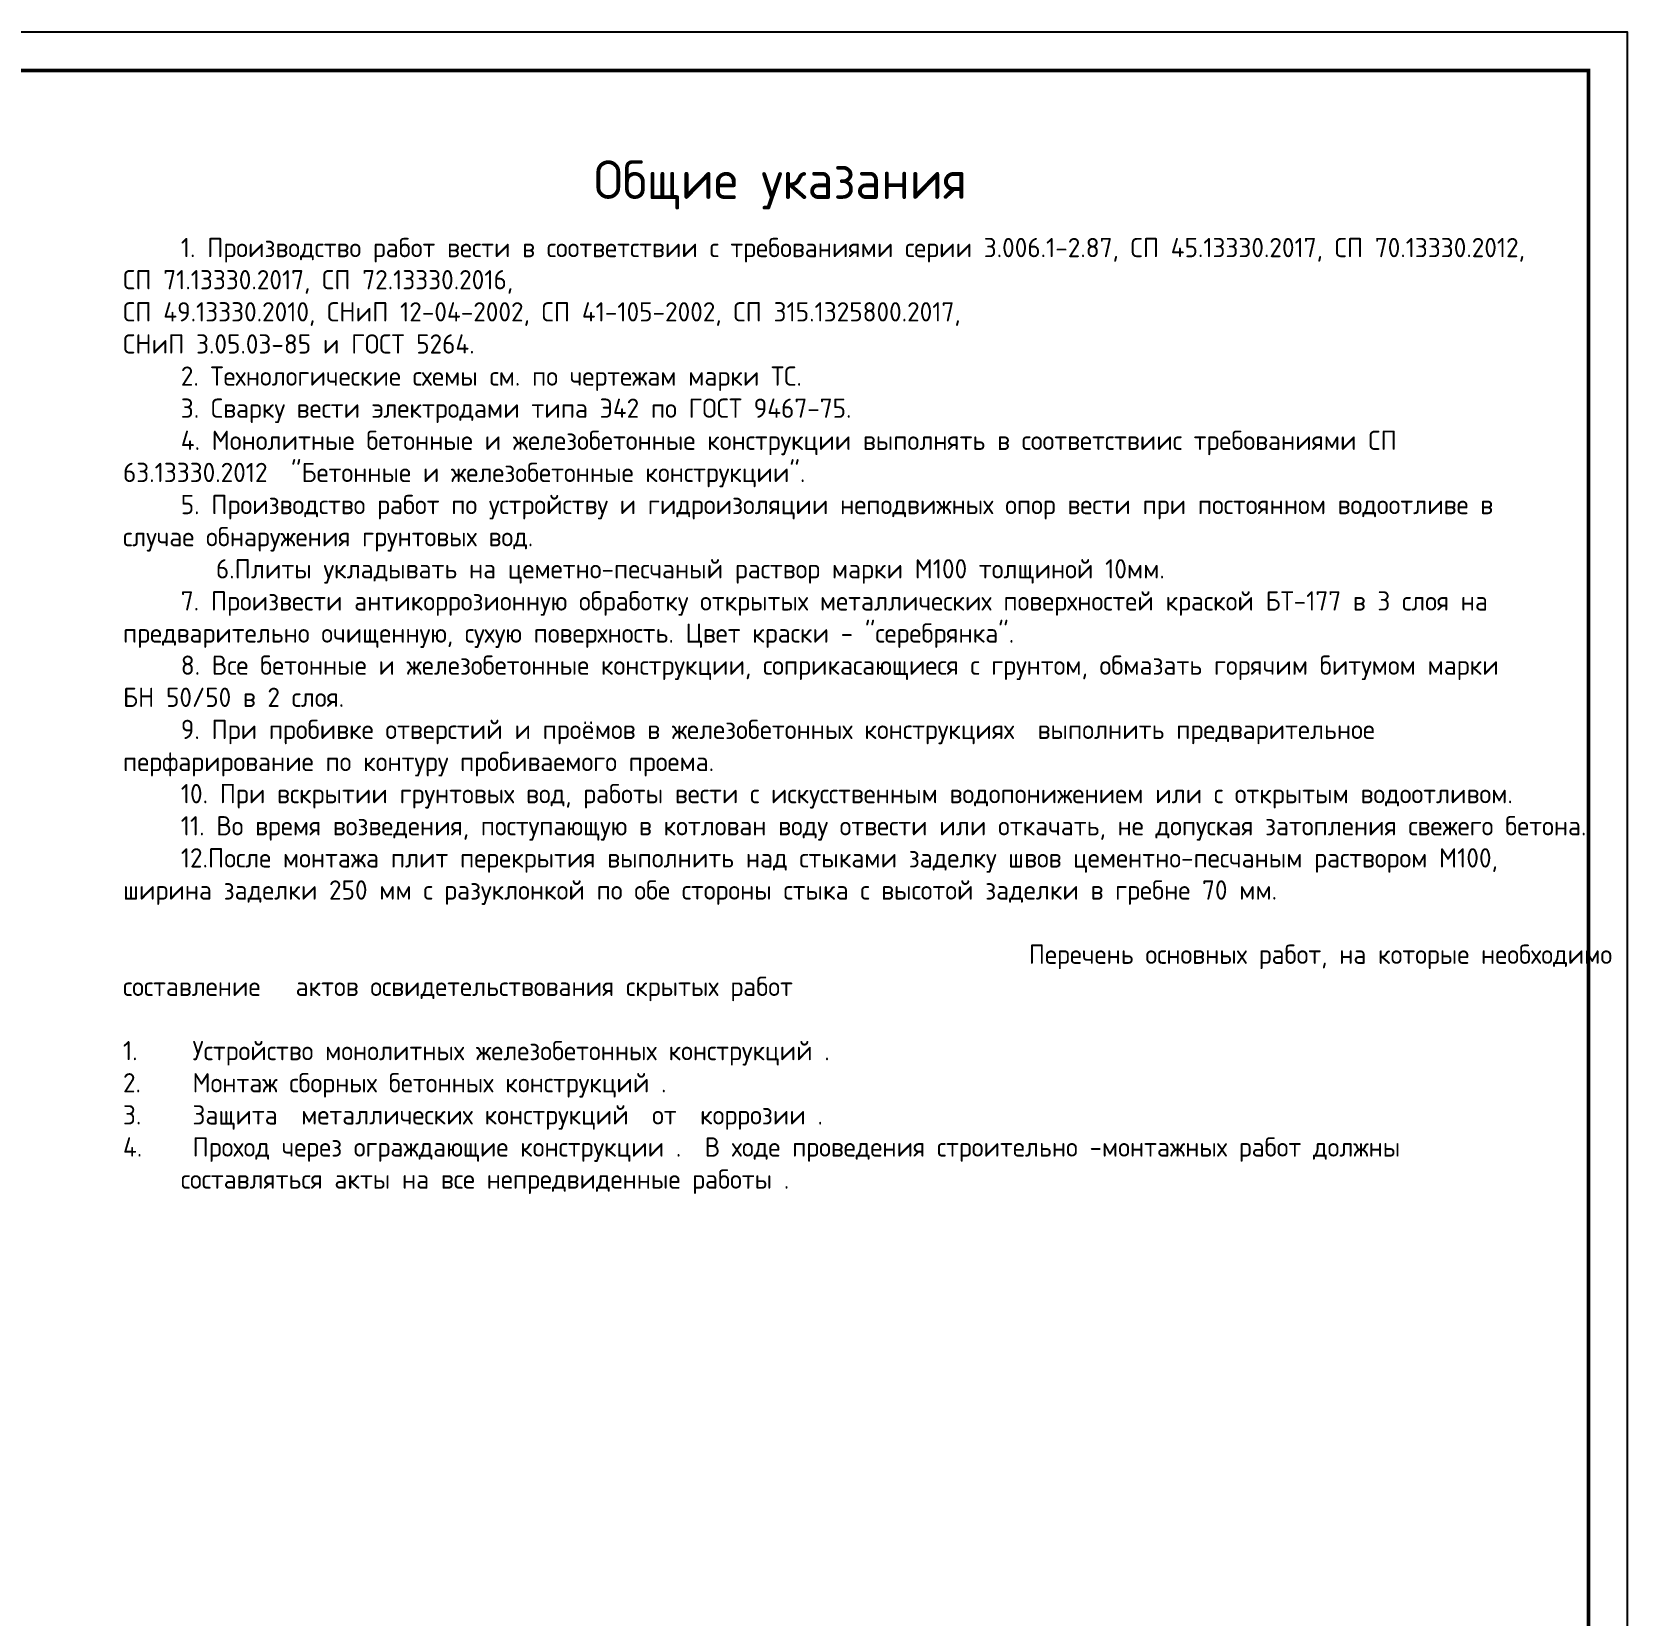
# Model space of a CAD drawing. Header units: metres. Extents: x 1563 to 4966, y -517 to 1463.
# Drawn here: x 2417.1 to 2624, y 1257.4 to 1462.8 of the extents above; entities that cross this region are included whole.
import ezdxf
from ezdxf.enums import TextEntityAlignment as Align

# ---------------------------------------------------------------- set-up
doc = ezdxf.new("R2010")
doc.units = ezdxf.units.M
doc.layers.add('Форматы', color=7, linetype='Continuous')
doc.styles.get("Standard").update_dxf_attribs({"font": 'GOST Common.ttf'})

# ---------------------------------------------------------------- blocks, each defined once
blk = doc.blocks.new('*U324')
blk.add_lwpolyline([(0, 0), (420, 0), (420, -297), (0, -297)], close=True)
at = {"const_width": 0.5}
blk.add_lwpolyline([(20, -5), (415, -5), (415, -292), (20, -292)], close=True, dxfattribs=at)
blk.add_attdef('РАЗРАБОТАЛ', text='', height=2.5).set_placement((250.5, -264.22), align=Align.MIDDLE_LEFT)
at = {"flags": 8}
for tag, height, p in [('ДАТА', 2.5, (290.07, -264.4)), ('ЛИСТ', 3, (386.39, -271.92)), ('ЛИСТОВ', 3, (403.89, -271.92)), ('ФОРМАТ', 3, (380.97, -294.75))]:
    blk.add_attdef(tag, text='', height=height, dxfattribs=at).set_placement(p, align=Align.MIDDLE_CENTER)
blk.add_attdef('ПРОВЕРИЛ', (250.75, -270.73), '', height=2.5)
at = {"lineweight": 30, "flags": 104}
for tag, p in [('ТЕПЛОВЫЕ_СЕТИ', (330, -269.5)), ('ИМЯ_ЧЕРТЕЖА', (330, -284.5))]:
    blk.add_attdef(tag, text='', height=3, dxfattribs=at).set_placement(p, align=Align.MIDDLE_CENTER)

msp = doc.modelspace()

# ---------------------------------------------------------------- block references
at = {"layer": 'Форматы'}
msp.add_blockref('*U324', (2204.0412, 1462.8234), dxfattribs=at)

# ---------------------------------------------------------------- texts
msp.add_text('Общие указания', height=5, dxfattribs=at).set_placement((2490.0091, 1441.1488))
at = {"layer": 'Форматы', "insert": (2428.9117, 1436.0909), "char_height": 2.5, "width": 183.306198, "attachment_point": 1}
msp.add_mtext('\\pi7.5,t117.5;{\\C0;1. \\C7;Производство работ вести в соответствии с требованиями серии 3.006.1-2.87, СП 45.13330.2017, СП 70.13330.2012, СП 71.13330.2017, СП 72.13330.2016, \\P\\pi0,tz;СП 49.13330.2010, СНиП 12-04-2002, \\C0;СП 41-105-2002, СП 315.1325800.2017, \\PСНиП 3.05.03-85 и ГОСТ 5264.\\P\\pi7.5,t117.5;\\C7;2. Технологические схемы см. по чертежам марки ТС.\\P3. Сварку вести электродами типа Э42 по ГОСТ 9467-75.\\P4. Монолитные бетонные и железобетонные конструкции выполнять в соответствиис требованиями СП 63.13330.2012  "Бетонные и железобетонные конструкции".\\P5. Производство работ по устройству и гидроизоляции неподвижных опор вести при постоянном водоотливе в случае обнаружения грунтовых вод.\\P\\pi5,tz;}   6.Плиты укладывать на цеметно-песчаный раствор марки М100 толщиной 10мм.{\\C7; \\P\\pi7.5;7. \\C0;Произвести антикоррозионную обработку открытых металлических поверхностей краской БТ-177 в 3 слоя на предварительно очищенную, сухую поверхность. Цвет краски - "серебрянка".\\P\\C7;8. Все бетонные и железобетонные конструкции, соприкасающиеся с грунтом, обмазать горячим битумом марки БН 50/50 в 2 слоя.\\C0;\\P9. При пробивке отверстий и проёмов в железобетонных конструкциях  выполнить предварительное перфарирование по контуру пробиваемого проема. \\P10. При вскрытии грунтовых вод, работы вести с искусственным водопонижением или с открытым водоотливом.\\P11. Во время возведения, поступающую в котлован воду отвести или откачать, не допуская затопления свежего бетона.\\P}12.После монтажа плит перекрытия выполнить над стыками заделку швов цементно-песчаным раствором М100, ширина заделки 250 мм с разуклонкой по обе стороны стыка с высотой заделки в гребне 70 мм.\\P\\P\\pi0;^IПеречень основных работ, на которые необходимо составление   актов освидетельствования скрытых работ\\P\\P\\pi-7.5,l7.5,t7.5;{\\C0;1.^I Устройство монолитных железобетонных конструкций .\\P\\C7;2.^I Монтаж сборных бетонных конструкций .\\P3.^I Защита  металлических конструкций  от  коррозии .\\P4.^I Проход через ограждающие конструкции .  В ходе проведения строительно -монтажных работ должны составляться акты на все непредвиденные работы .}', dxfattribs=at)

doc.saveas('drawing.dxf')
